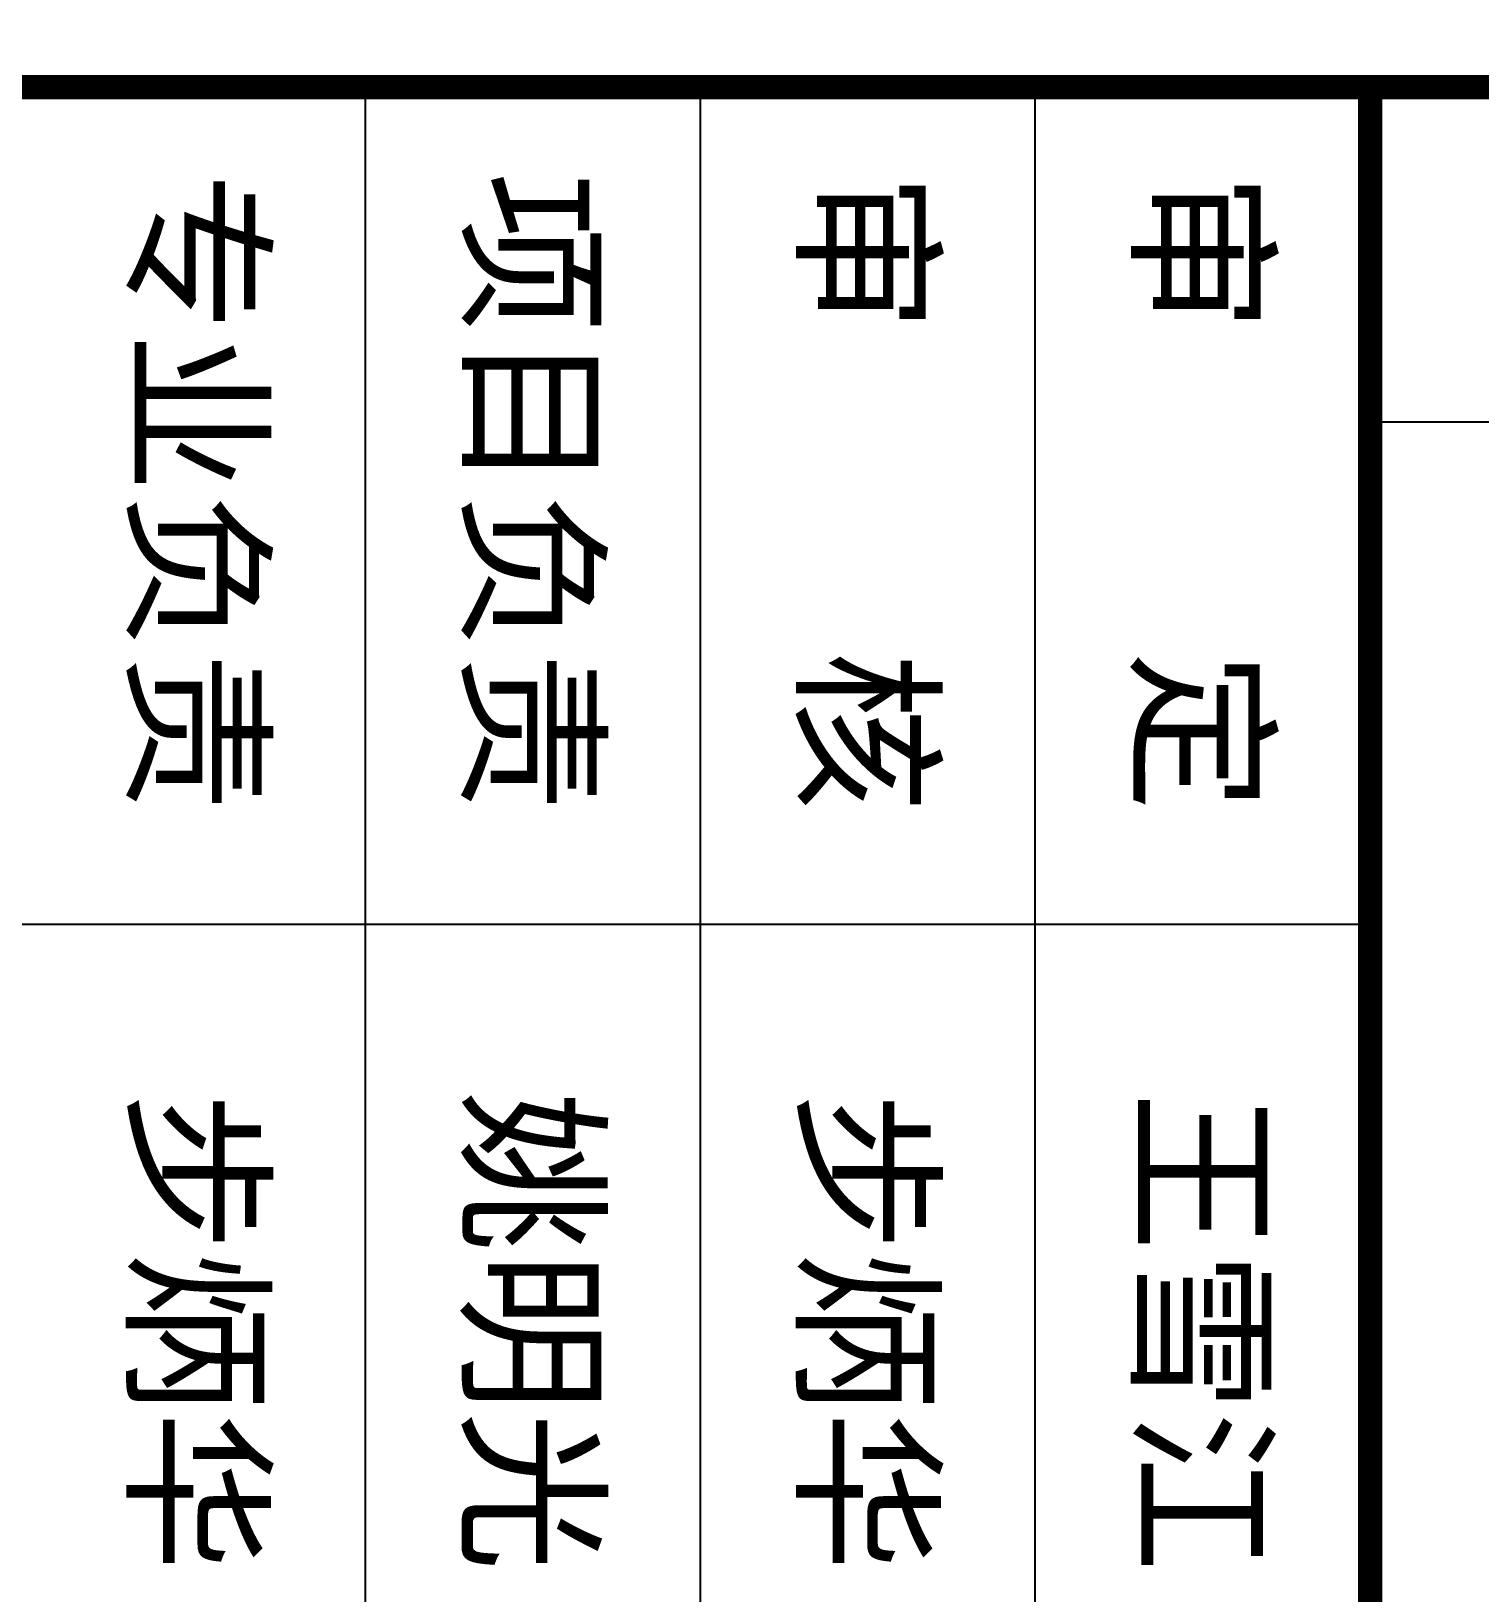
# Model space of a CAD drawing. Extents: x 447413 to 2975780, y -1432727 to 1301644.
# Drawn here: x 2269044 to 2274235, y -140633 to -135038 of the extents above; entities that cross this region are included whole.
import ezdxf

# ---------------------------------------------------------------- set-up
doc = ezdxf.new("R2010")
doc.units = 0
doc.header["$LTSCALE"] = 1000
doc.header["$MEASUREMENT"] = 0
doc.layers.add('图框', color=253, linetype='Continuous')
doc.styles.add('cx_biaoti', font='')
doc.styles.get('cx_biaoti').set_extended_font_data('SimSun')

# ---------------------------------------------------------------- blocks, each defined once
blk = doc.blocks.new('zzzzzzzzzzzzvvvvvv')
at = {"layer": '图框', "color": 153, "style": 'cx_biaoti'}
for s, p in [('姚明光', (2634027.1, 654978.4, 378000)), ('步炳华', (2632827.1, 654978.4, 378000)), ('步炳华', (2635227.1, 654978.4, 378000)), ('王雪江', (2636427.1, 654978.4, 378000))]:
    blk.add_text(s, height=420, rotation=270, dxfattribs=at).set_placement(p)
blk = doc.blocks.new('A$C6B0021A6')
at = {"layer": '图框', "color": 153}
for p, q in [((112220, 15820, -84000), (112220, 13420, -84000)), ((113420, 13420, -84000), (113420, 7820, -84000)), ((117920, 12620, -84000), (111420, 12620, -84000)), ((117920, 11820, -84000), (111420, 11820, -84000)), ((117920, 11020, -84000), (111420, 11020, -84000))]:
    blk.add_line(p, q, dxfattribs=at)
at = {"layer": '图框', "color": 153, "const_width": 58, "elevation": -84000}
for points in [[(111420, 1020), (2520, 1020), (2520, 83120), (111420, 83120)], [(111420, 83120), (117920, 83120), (117920, 1020), (111420, 1020)], [(111420, 30220), (117920, 30220), (117920, 1020), (111420, 1020)]]:
    blk.add_lwpolyline(points, close=True, dxfattribs=at)
blk.add_lwpolyline([(111420, 13420), (117920, 13420)], dxfattribs=at)
at = {"xscale": 0.6666666666666666, "yscale": 0.6666666666666666, "zscale": 0.6666666666666666, "rotation": 90}
blk.add_blockref('zzzzzzzzzzzzvvvvvv', (550471.6, -1744738.9, -336000), dxfattribs=at)
at = {"layer": '图框', "color": 153, "style": 'cx_biaoti'}
for s, p in [('审    定', (111623.6, 12878.4, -84000)), ('审    核', (111623.6, 12078.4, -84000)), ('项目负责', (111623.6, 11279.2, -84000)), ('专业负责', (111623.6, 10479.2, -84000))]:
    blk.add_text(s, height=280, dxfattribs=at).set_placement(p)

msp = doc.modelspace()

# ---------------------------------------------------------------- block references
at = {"xscale": 1.5, "yscale": 1.5, "zscale": 1.5, "rotation": 270}
msp.add_blockref('A$C6B0021A6', (2253712, 31891.5, 126000), dxfattribs=at)

doc.saveas('drawing.dxf')
